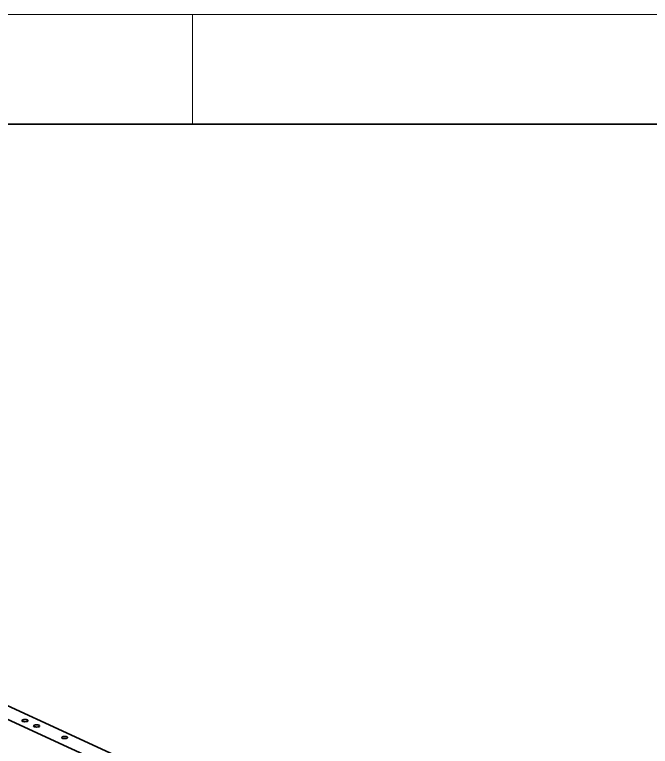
# Model space of a CAD drawing. Header units: millimetres. Extents: x -8400 to 8400, y -5940 to 5940.
# Drawn here: x 5276 to 6435, y 4605 to 5940 of the extents above; entities that cross this region are included whole.
import ezdxf
from ezdxf.enums import TextEntityAlignment as Align

# ---------------------------------------------------------------- set-up
doc = ezdxf.new("R2010")
doc.units = ezdxf.units.MM
for name, color, linetype, lineweight in [('尺寸线层', 3, 'Continuous', 18), ('粗实线层', 7, 'Continuous', 35), ('细实线层', 7, 'Continuous', 18)]:
    doc.layers.add(name, color=color, linetype=linetype, lineweight=lineweight)
doc.styles.add('标准', font='', dxfattribs={"width": 0.667})
doc.styles.get('标准').set_extended_font_data('宋体')

# ---------------------------------------------------------------- blocks, each defined once
blk = doc.blocks.new('$CAXA_FRAME_13B17AC1$')
at = {"layer": '粗实线层'}
blk.add_line((205, 143.5), (-185, 143.5), dxfattribs=at)
at = {"layer": '细实线层'}
for p, q in [((210, 148.5), (-210, 148.5)), ((140, 148.5), (140, 143.5))]:
    blk.add_line(p, q, dxfattribs=at)
at = {"layer": '尺寸线层', "style": '标准', "width": 0.667}
for tag, p in [('T1', (-162.5, 146)), ('T2', (-105, 146)), ('T3', (-35, 146)), ('T4', (35, 146)), ('T5', (105, 146)), ('T6', (172.5, 146)), ('L1', (-187.5, 108.875)), ('R1', (207.5, 108.875)), ('L2', (-187.5, 37.125)), ('R2', (207.5, 37.125)), ('L3', (-187.5, -37.125)), ('R3', (207.5, -37.125)), ('L4', (-187.5, -108.875)), ('R4', (207.5, -108.875)), ('B1', (-162.5, -146)), ('B2', (-105, -146)), ('B3', (-35, -146)), ('B4', (35, -146)), ('B5', (105, -146)), ('B6', (172.5, -146))]:
    blk.add_attdef(tag, text='', height=2.595, dxfattribs=at).set_placement(p, align=Align.MIDDLE_CENTER)

msp = doc.modelspace()

# ---------------------------------------------------------------- linework, layer by layer
at = {"layer": '粗实线层', "linetype": 'Continuous', "lineweight": 35}
for points in [[(4279.575, 4467.076), (4279.575, 5107.66), (4302.401, 5114.635), (4279.575, 5107.66), (6297.832, 4176.653), (6330.462, 4186.623), (6314.064, 4194.187)], [(4318.702, 5114.633), (6304.697, 4198.507)]]:
    msp.add_lwpolyline(points, dxfattribs=at)
msp.add_lwpolyline([(5362.463, 4619.892), (5361.915, 4620.198), (5361.521, 4620.534), (5361.293, 4620.892), (5361.239, 4621.26), (5361.361, 4621.625), (5361.655, 4621.976), (5362.111, 4622.303), (5362.714, 4622.593), (5363.446, 4622.837), (5364.283, 4623.029), (5365.198, 4623.162), (5366.161, 4623.231), (5367.141, 4623.235), (5368.107, 4623.173), (5369.029, 4623.047), (5369.876, 4622.861), (5370.62, 4622.622), (5371.239, 4622.337), (5371.712, 4622.014), (5372.025, 4621.665), (5372.166, 4621.301), (5372.131, 4620.933), (5371.923, 4620.573), (5371.546, 4620.233), (5371.014, 4619.924), (5370.344, 4619.655), (5369.557, 4619.436), (5368.677, 4619.273), (5367.735, 4619.172), (5366.759, 4619.135), (5365.782, 4619.165), (5364.834, 4619.259), (5363.947, 4619.415), (5363.147, 4619.629)], close=True, dxfattribs=at)
for centre, major_axis, ratio in [((5294.396, 4652.042), (-5.451, 0), 0.37540103), ((5315.641, 4642.241), (5.449, 0), 0.37543948)]:
    msp.add_ellipse(centre, major_axis=major_axis, ratio=ratio, dxfattribs=at)

# ---------------------------------------------------------------- block references
at = {"layer": '粗实线层', "xscale": 40, "yscale": 40, "zscale": 40}
msp.add_blockref('$CAXA_FRAME_13B17AC1$', (0, 0), dxfattribs=at)

doc.saveas('drawing.dxf')
